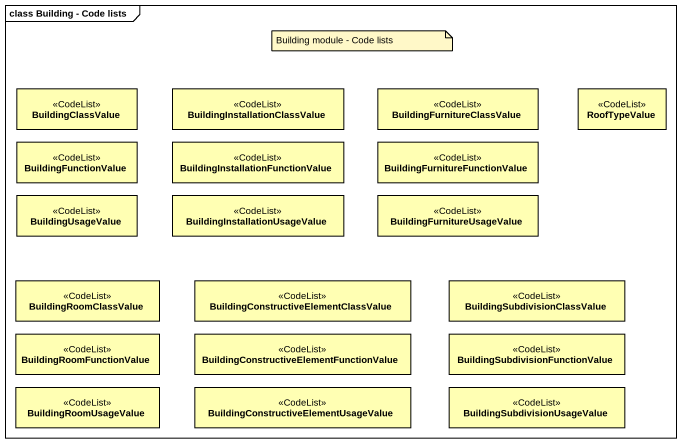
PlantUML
@startuml
mainframe class Building - Code lists
hide circle
hide empty members
class BuildingClassValue <<CodeList>> #FFFFB3
class "BuildingInstallationClassValue" as BuildingInstallationClassVal <<CodeList>> #FFFFB3
class BuildingFurnitureClassValue <<CodeList>> #FFFFB3
class RoofTypeValue <<CodeList>> #FFFFB3
class BuildingFunctionValue <<CodeList>> #FFFFB3
class "BuildingInstallationFunctionValue" as BuildingInstallationFunction <<CodeList>> #FFFFB3
class "BuildingFurnitureFunctionValue" as BuildingFurnitureFunctionVal <<CodeList>> #FFFFB3
class BuildingUsageValue <<CodeList>> #FFFFB3
class "BuildingInstallationUsageValue" as BuildingInstallationUsageVal <<CodeList>> #FFFFB3
class BuildingFurnitureUsageValue <<CodeList>> #FFFFB3
class BuildingRoomClassValue <<CodeList>> #FFFFB3
class "BuildingConstructiveElementClassValue" as BuildingConstructiveElementC <<CodeList>> #FFFFB3
class "BuildingSubdivisionClassValue" as BuildingSubdivisionClassValu <<CodeList>> #FFFFB3
class BuildingRoomFunctionValue <<CodeList>> #FFFFB3
class "BuildingConstructiveElementFunctionValue" as BuildingConstructiveElementF <<CodeList>> #FFFFB3
class "BuildingSubdivisionFunctionValue" as BuildingSubdivisionFunctionV <<CodeList>> #FFFFB3
class BuildingRoomUsageValue <<CodeList>> #FFFFB3
class "BuildingConstructiveElementUsageValue" as BuildingConstructiveElementU <<CodeList>> #FFFFB3
class "BuildingSubdivisionUsageValue" as BuildingSubdivisionUsageValu <<CodeList>> #FFFFB3
note as N1
  Building module - Code lists
end note
@enduml
